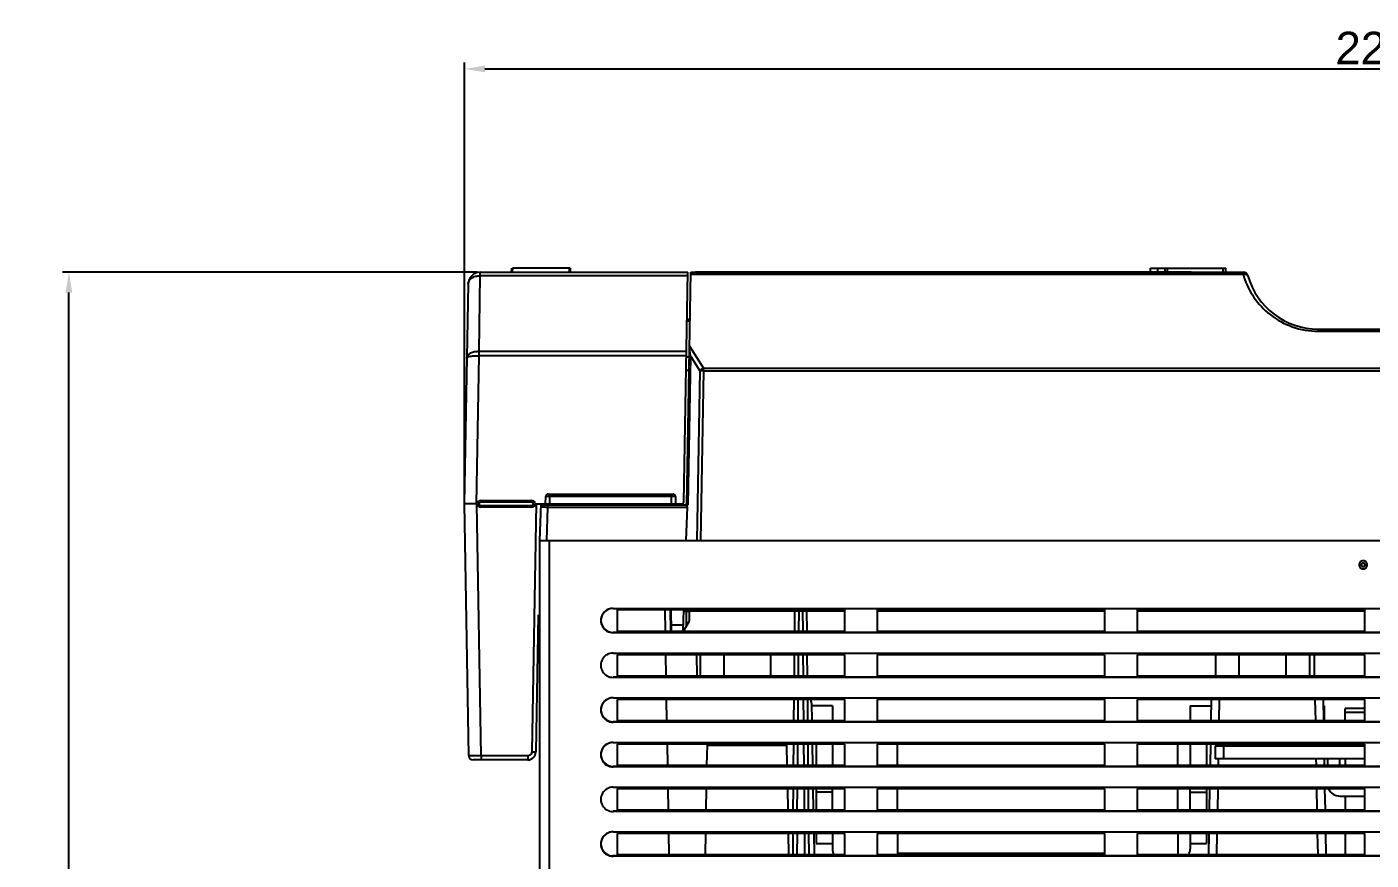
# Model space of a CAD drawing. Header units: millimetres. Extents: x 5329 to 6973, y -914 to -356.
# Drawn here: x 6371.8 to 6537.2, y -670.6 to -568.1 of the extents above; entities that cross this region are included whole.
import ezdxf

# ---------------------------------------------------------------- set-up
doc = ezdxf.new("R2010")
doc.units = ezdxf.units.MM
doc.header["$PDMODE"] = 3
doc.header["$PDSIZE"] = 1
doc.layers.get('0').update_dxf_attribs({"linetype": 'CONTINUOUS'})
doc.layers.get('Defpoints').update_dxf_attribs({"linetype": 'CONTINUOUS'})
doc.layers.add('Dim', color=1, linetype='CONTINUOUS')
doc.styles.add('OMI-1', font='arial.ttf', dxfattribs={"oblique": 1})
doc.dimstyles.new('1', dxfattribs={"dimtxt": 4, "dimasz": 2.5, "dimexe": 0.8, "dimexo": 0.3, "dimgap": 0.5, "dimtad": 1, "dimtoh": 1, "dimdec": 1, "dimzin": 0, "dimdsep": 46, "dimtxsty": 'OMI-1', "dimcen": 0, "dimclrd": 256, "dimclre": 256, "dimclrt": 256, "dimadec": 0, "dimazin": 0, "dimtfac": 0.8, "dimtdec": 1, "dimtix": 1, "dimtmove": 0, "dimatfit": 3, "dimfxl": 1, "dimtolj": 1, "dimtzin": 0, "dimarcsym": 0})

# ---------------------------------------------------------------- blocks, each defined once
blk = doc.blocks.new('*D6100')
at = {"layer": 'Defpoints', "color": 0}
for p in [(6653.9, -573.24), (6425.68, -626.76), (6653.9, -631.52)]:
    blk.add_point(p, dxfattribs=at)
at = {"layer": 'Dim', "lineweight": -2}
for p, q in [((6425.68, -626.46), (6425.68, -572.44)), ((6428.18, -573.24), (6651.4, -573.24)), ((6653.9, -631.22), (6653.9, -572.44))]:
    blk.add_line(p, q, dxfattribs=at)
at = {"layer": 'Dim'}
for points in [[(6428.18, -572.83), (6428.18, -573.66), (6425.68, -573.24)], [(6651.4, -573.66), (6651.4, -572.83), (6653.9, -573.24)]]:
    blk.add_solid(points, dxfattribs=at)
at = {"layer": 'Dim', "insert": (6539.79, -570.7), "char_height": 4, "attachment_point": 5, "style": 'OMI-1'}
blk.add_mtext('\\A1;228.2', dxfattribs=at)
blk = doc.blocks.new('*D6101')
at = {"layer": 'Defpoints', "color": 0}
for p in [(6377, -598.26), (6427.52, -598.26), (6390.95, -770.81)]:
    blk.add_point(p, dxfattribs=at)
at = {"layer": 'Dim', "lineweight": -2}
for p, q in [((6427.22, -598.26), (6376.2, -598.26)), ((6377, -768.31), (6377, -600.76)), ((6390.65, -770.81), (6376.2, -770.81))]:
    blk.add_line(p, q, dxfattribs=at)
at = {"layer": 'Dim'}
for points in [[(6377.41, -600.76), (6376.58, -600.76), (6377, -598.26)], [(6376.58, -768.31), (6377.41, -768.31), (6377, -770.81)]]:
    blk.add_solid(points, dxfattribs=at)
at = {"layer": 'Dim', "insert": (6374.45, -684.53), "char_height": 4, "attachment_point": 5, "rotation": 90, "style": 'OMI-1'}
blk.add_mtext('\\A1;\\A1;172.6', dxfattribs=at)

msp = doc.modelspace()

# ---------------------------------------------------------------- linework, layer by layer
at = {"color": 7, "linetype": 'Continuous'}
for p, q in [((6427.46, -608.02), (6427.62, -598.68)), ((6427.62, -598.26), (6453.15, -598.26)), ((6427.62, -598.68), (6453.14, -598.68)), ((6431.44, -597.76), (6431.43, -598.26)), ((6431.44, -597.76), (6431.44, -597.76)), ((6431.56, -597.76), (6431.55, -598.26)), ((6438.66, -597.76), (6431.56, -597.76)), ((6438.54, -597.76), (6438.55, -598.26)), ((6438.66, -597.76), (6438.67, -598.26)), ((6452.65, -626.56), (6453.15, -598.26)), ((6453.02, -626.86), (6453.52, -598.26)), ((6453.52, -598.26), (6521.48, -598.26)), ((6453.52, -598.51), (6521.48, -598.51)), ((6454.09, -598.26), (6454.09, -598.21)), ((6454.09, -598.21), (6515.09, -598.21)), ((6510.08, -598.21), (6510.08, -597.76)), ((6510.08, -597.76), (6519.34, -597.76)), ((6510.99, -598.21), (6510.99, -597.76)), ((6511.59, -598.26), (6511.59, -598.21)), ((6511.9, -598.21), (6511.9, -597.76)), ((6512.17, -598.21), (6512.17, -597.76)), ((6515.09, -598.26), (6515.09, -598.21)), ((6519.03, -598.26), (6519.03, -597.76)), ((6519.34, -598.26), (6519.34, -597.76)), ((6521.48, -598.26), (6521.48, -598.51)), ((6426.12, -599.73), (6425.65, -626.76)), ((6453.42, -604.06), (6453.04, -604.06)), ((6453.42, -604.27), (6453.04, -604.27)), ((6530.72, -605.26), (6530.72, -605.51)), ((6530.72, -605.26), (6625.7, -605.26)), ((6530.72, -605.51), (6539.98, -605.51)), ((6427.15, -626.76), (6427.47, -608.54)), ((6452.98, -608.02), (6427.46, -608.02)), ((6452.97, -608.54), (6427.47, -608.54)), ((6453.2, -626.86), (6453.52, -608.61)), ((6453.36, -607.37), (6455.06, -610.07)), ((6453.52, -608.61), (6454.63, -610.38)), ((6453.34, -608.72), (6452.97, -608.72)), ((6455.06, -610.38), (6455.06, -610.07)), ((6455.06, -610.07), (6540.42, -610.07)), ((6453.31, -610.34), (6452.94, -610.34)), ((6454.63, -610.38), (6454.27, -631.26)), ((6455.06, -610.38), (6454.69, -631.26)), ((6455.06, -610.38), (6540.42, -610.38)), ((6426.22, -657.77), (6425.68, -626.76)), ((6427.15, -626.76), (6427.25, -626.76)), ((6427.72, -657.77), (6427.18, -626.76)), ((6427.65, -626.36), (6427.65, -626.56)), ((6427.65, -626.36), (6433.95, -626.36)), ((6433.95, -626.56), (6427.65, -626.56)), ((6433.95, -626.56), (6433.95, -626.36)), ((6434.48, -626.76), (6433.95, -657.28)), ((6434.35, -626.76), (6452.45, -626.76)), ((6434.95, -631.26), (6435.1, -626.76)), ((6435.65, -626.76), (6435.66, -625.85)), ((6451.63, -625.85), (6435.66, -625.85)), ((6435.7, -626.76), (6435.7, -626.86)), ((6435.96, -625.56), (6451.33, -625.56)), ((6436.15, -625.56), (6436.15, -626.76)), ((6451.15, -626.76), (6451.15, -625.56)), ((6451.63, -625.85), (6451.65, -626.76)), ((6427.65, -626.96), (6427.65, -627.16)), ((6427.65, -626.96), (6433.95, -626.96)), ((6433.95, -627.16), (6427.65, -627.16)), ((6433.95, -627.16), (6433.95, -626.96)), ((6435.39, -626.86), (6453.11, -626.86)), ((6435.89, -627.15), (6435.75, -631.26)), ((6435.89, -626.86), (6435.89, -627.15)), ((6435.89, -627.15), (6453.09, -627.15)), ((6452.95, -631.26), (6453.09, -627.15)), ((6434.95, -767.11), (6434.95, -631.26)), ((6434.95, -631.26), (6641.95, -631.26)), ((6436.15, -673.61), (6436.15, -631.26)), ((6443.95, -639.61), (6632.95, -639.61)), ((6444.45, -639.81), (6444.45, -642.41)), ((6472.45, -639.81), (6444.45, -639.81)), ((6450.32, -639.81), (6450.36, -642.41)), ((6450.96, -639.81), (6451, -642.41)), ((6451.14, -642.41), (6451.1, -639.81)), ((6452.6, -639.81), (6452.55, -642.41)), ((6452.59, -639.96), (6453.35, -639.96)), ((6452.85, -639.91), (6452.85, -639.81)), ((6452.85, -639.91), (6472.45, -639.91)), ((6453, -641.76), (6453, -639.96)), ((6453.11, -639.96), (6453.11, -639.89)), ((6453.35, -641.16), (6453.35, -639.96)), ((6453.36, -639.9), (6453.36, -639.96)), ((6455.26, -639.81), (6455.26, -639.91)), ((6456.67, -639.81), (6456.67, -639.91)), ((6466.31, -642.41), (6466.33, -639.91)), ((6466.81, -642.41), (6466.83, -639.91)), ((6467.26, -639.91), (6467.28, -642.41)), ((6467.76, -639.91), (6467.78, -642.41)), ((6472.45, -642.41), (6472.45, -639.81)), ((6476.45, -639.81), (6476.45, -642.41)), ((6504.45, -639.81), (6476.45, -639.81)), ((6476.45, -639.91), (6504.45, -639.91)), ((6504.45, -642.41), (6504.45, -639.81)), ((6508.45, -639.81), (6508.45, -642.41)), ((6536.45, -639.81), (6508.45, -639.81)), ((6508.45, -639.91), (6536.45, -639.91)), ((6531.94, -639.91), (6531.94, -639.81)), ((6532.94, -639.91), (6532.94, -639.81)), ((6533.94, -639.91), (6533.94, -639.81)), ((6536.45, -642.41), (6536.45, -639.81)), ((6434.74, -640.39), (6434.45, -657.28)), ((6452.56, -641.68), (6451.13, -641.68)), ((6452.62, -642.41), (6453.35, -641.16)), ((6443.95, -642.61), (6443.95, -642.57)), ((6632.95, -642.57), (6443.95, -642.57)), ((6632.95, -642.61), (6443.95, -642.61)), ((6444.45, -642.41), (6472.45, -642.41)), ((6476.45, -642.41), (6504.45, -642.41)), ((6508.45, -642.41), (6536.45, -642.41)), ((6443.95, -645.11), (6632.95, -645.11)), ((6444.45, -645.31), (6444.45, -647.91)), ((6472.45, -645.31), (6444.45, -645.31)), ((6450.41, -645.31), (6450.45, -647.91)), ((6454.3, -647.91), (6454.26, -645.31)), ((6454.67, -645.31), (6454.67, -647.91)), ((6457.56, -645.31), (6457.56, -647.91)), ((6463.33, -645.31), (6463.33, -647.91)), ((6466.22, -645.31), (6466.22, -647.91)), ((6466.26, -647.91), (6466.28, -645.31)), ((6466.76, -647.91), (6466.78, -645.31)), ((6467.31, -645.31), (6467.33, -647.91)), ((6467.81, -645.31), (6467.83, -647.91)), ((6472.45, -647.91), (6472.45, -645.31)), ((6476.45, -645.31), (6476.45, -647.91)), ((6504.45, -645.31), (6476.45, -645.31)), ((6504.45, -647.91), (6504.45, -645.31)), ((6508.45, -645.31), (6508.45, -647.91)), ((6536.45, -645.31), (6508.45, -645.31)), ((6518.07, -645.31), (6518.07, -647.91)), ((6520.96, -645.31), (6520.96, -647.91)), ((6526.73, -645.31), (6526.73, -647.91)), ((6529.62, -645.31), (6529.62, -647.91)), ((6530.22, -645.31), (6530.22, -647.91)), ((6536.45, -647.91), (6536.45, -645.31)), ((6443.95, -648.11), (6443.95, -648.07)), ((6632.95, -648.07), (6443.95, -648.07)), ((6632.95, -648.11), (6443.95, -648.11)), ((6444.45, -647.91), (6472.45, -647.91)), ((6476.45, -647.91), (6504.45, -647.91)), ((6508.45, -647.91), (6536.45, -647.91)), ((6443.95, -650.61), (6632.95, -650.61)), ((6444.45, -650.81), (6444.45, -653.41)), ((6472.45, -650.81), (6444.45, -650.81)), ((6450.5, -650.81), (6450.54, -653.41)), ((6466.21, -653.41), (6466.24, -650.81)), ((6466.71, -653.41), (6466.74, -650.81)), ((6467.36, -650.81), (6467.38, -653.41)), ((6467.86, -650.81), (6467.88, -653.41)), ((6468.36, -651.28), (6468.4, -653.41)), ((6470.95, -651.61), (6468.37, -651.61)), ((6470.95, -651.61), (6470.95, -653.41)), ((6472.45, -653.41), (6472.45, -650.81)), ((6476.45, -650.81), (6476.45, -653.41)), ((6504.45, -650.81), (6476.45, -650.81)), ((6504.45, -653.41), (6504.45, -650.81)), ((6508.45, -650.81), (6508.45, -653.41)), ((6536.45, -650.81), (6508.45, -650.81)), ((6514.95, -651.61), (6514.95, -653.41)), ((6514.95, -651.61), (6517.53, -651.61)), ((6517.54, -650.81), (6517.49, -653.41)), ((6518.54, -650.81), (6518.49, -653.41)), ((6530.4, -653.41), (6530.35, -650.81)), ((6531.4, -653.41), (6531.35, -650.81)), ((6531.37, -651.61), (6531.45, -651.61)), ((6531.45, -651.61), (6531.45, -653.41)), ((6536.45, -653.41), (6536.45, -650.81)), ((6534.02, -653.41), (6534.02, -651.94)), ((6536.45, -651.94), (6534.02, -651.94)), ((6536.45, -652.44), (6534.02, -652.44)), ((6443.95, -653.61), (6443.95, -653.57)), ((6632.95, -653.57), (6443.95, -653.57)), ((6632.95, -653.61), (6443.95, -653.61)), ((6444.45, -653.41), (6472.45, -653.41)), ((6476.45, -653.41), (6504.45, -653.41)), ((6508.45, -653.41), (6536.45, -653.41)), ((6443.95, -656.11), (6632.95, -656.11)), ((6444.45, -656.31), (6444.45, -658.91)), ((6472.45, -656.31), (6444.45, -656.31)), ((6450.59, -656.31), (6450.63, -658.91)), ((6455.5, -658.91), (6455.55, -656.46)), ((6455.55, -656.46), (6465.35, -656.46)), ((6456.7, -656.31), (6456.7, -656.46)), ((6464.19, -656.31), (6464.2, -656.46)), ((6465.39, -658.91), (6465.35, -656.46)), ((6466.17, -658.91), (6466.19, -656.31)), ((6466.67, -658.91), (6466.69, -656.31)), ((6467.4, -656.31), (6467.43, -658.91)), ((6467.9, -656.31), (6467.93, -658.91)), ((6468.45, -656.31), (6468.49, -658.91)), ((6468.95, -656.31), (6468.95, -658.91)), ((6470.95, -656.31), (6470.95, -658.91)), ((6472.45, -658.91), (6472.45, -656.31)), ((6476.45, -656.31), (6476.45, -658.91)), ((6504.45, -656.31), (6476.45, -656.31)), ((6478.95, -658.91), (6478.95, -656.31)), ((6504.45, -658.91), (6504.45, -656.31)), ((6508.45, -656.31), (6508.45, -658.91)), ((6536.45, -656.31), (6508.45, -656.31)), ((6513.45, -658.91), (6513.45, -656.31)), ((6514.95, -656.31), (6514.95, -658.91)), ((6516.95, -656.31), (6516.95, -658.91)), ((6517.44, -656.31), (6517.4, -658.91)), ((6518.05, -656.51), (6518.05, -658.11)), ((6518.05, -656.51), (6536.45, -656.51)), ((6518.44, -656.31), (6518.44, -656.51)), ((6519.05, -656.51), (6519.05, -658.11)), ((6530.45, -656.51), (6530.45, -656.31)), ((6531.45, -656.51), (6531.45, -656.31)), ((6531.87, -656.31), (6531.87, -656.51)), ((6533.37, -656.51), (6533.37, -656.31)), ((6534.02, -656.31), (6534.02, -656.51)), ((6536.45, -658.91), (6536.45, -656.31)), ((6433.45, -658.26), (6426.72, -658.26)), ((6427.72, -657.77), (6427.72, -658.26)), ((6433.45, -657.77), (6427.72, -657.77)), ((6433.45, -657.77), (6433.45, -658.26)), ((6536.45, -658.11), (6518.05, -658.11)), ((6518.41, -658.11), (6518.4, -658.91)), ((6530.49, -658.91), (6530.48, -658.11)), ((6531.49, -658.91), (6531.48, -658.11)), ((6531.87, -658.11), (6531.87, -658.91)), ((6533.37, -658.91), (6533.37, -658.11)), ((6534.02, -658.11), (6534.02, -658.91)), ((6443.95, -659.11), (6443.95, -659.07)), ((6632.95, -659.07), (6443.95, -659.07)), ((6632.95, -659.11), (6443.95, -659.11)), ((6444.45, -658.91), (6472.45, -658.91)), ((6476.45, -658.91), (6504.45, -658.91)), ((6508.45, -658.91), (6536.45, -658.91)), ((6443.95, -661.61), (6632.95, -661.61)), ((6444.45, -661.81), (6444.45, -664.41)), ((6472.45, -661.81), (6444.45, -661.81)), ((6450.68, -661.81), (6450.72, -664.41)), ((6455.41, -664.41), (6455.45, -661.81)), ((6465.48, -664.41), (6465.44, -661.81)), ((6466.12, -664.41), (6466.14, -661.81)), ((6466.62, -664.41), (6466.64, -661.81)), ((6467.45, -661.81), (6467.47, -664.41)), ((6467.95, -661.81), (6467.97, -664.41)), ((6468.54, -661.81), (6468.59, -664.41)), ((6468.95, -661.81), (6468.95, -664.41)), ((6470.95, -662.21), (6468.95, -662.21)), ((6470.95, -664.41), (6470.95, -661.81)), ((6472.45, -664.41), (6472.45, -661.81)), ((6476.45, -661.81), (6476.45, -664.41)), ((6504.45, -661.81), (6476.45, -661.81)), ((6478.95, -664.41), (6478.95, -661.81)), ((6504.45, -664.41), (6504.45, -661.81)), ((6508.45, -661.81), (6508.45, -664.41)), ((6536.45, -661.81), (6508.45, -661.81)), ((6513.45, -664.41), (6513.45, -661.81)), ((6514.95, -664.41), (6514.95, -661.81)), ((6514.95, -662.21), (6516.95, -662.21)), ((6516.95, -661.81), (6516.95, -664.41)), ((6517.35, -661.81), (6517.3, -664.41)), ((6518.35, -661.81), (6518.3, -664.41)), ((6530.59, -664.41), (6530.54, -661.81)), ((6531.59, -664.41), (6531.54, -661.81)), ((6533.37, -662.71), (6536.45, -662.71)), ((6534.02, -662.71), (6534.02, -664.41)), ((6536.45, -664.41), (6536.45, -661.81)), ((6443.95, -664.61), (6443.95, -664.57)), ((6632.95, -664.57), (6443.95, -664.57)), ((6632.95, -664.61), (6443.95, -664.61)), ((6444.45, -664.41), (6472.45, -664.41)), ((6476.45, -664.41), (6504.45, -664.41)), ((6508.45, -664.41), (6536.45, -664.41)), ((6443.95, -667.11), (6632.95, -667.11)), ((6444.45, -667.31), (6444.45, -669.91)), ((6472.45, -667.31), (6444.45, -667.31)), ((6450.77, -667.31), (6450.81, -669.91)), ((6455.31, -669.91), (6455.36, -667.31)), ((6465.58, -669.91), (6465.54, -667.31)), ((6466.09, -667.31), (6466.07, -669.91)), ((6466.59, -667.31), (6466.57, -669.91)), ((6467.5, -667.31), (6467.52, -669.91)), ((6468, -667.31), (6468.02, -669.91)), ((6468.64, -667.31), (6468.68, -669.91)), ((6468.95, -667.31), (6468.95, -668.56)), ((6470.95, -667.31), (6470.95, -669.21)), ((6472.45, -669.91), (6472.45, -667.31)), ((6476.45, -667.31), (6476.45, -669.91)), ((6504.45, -667.31), (6476.45, -667.31)), ((6478.95, -667.31), (6478.95, -669.91)), ((6504.45, -669.91), (6504.45, -667.31)), ((6508.45, -667.31), (6508.45, -669.91)), ((6536.45, -667.31), (6508.45, -667.31)), ((6513.45, -667.31), (6513.45, -669.91)), ((6514.95, -667.31), (6514.95, -669.21)), ((6516.95, -667.31), (6516.95, -668.56)), ((6517.25, -667.31), (6517.21, -669.91)), ((6518.25, -667.31), (6518.21, -669.91)), ((6530.69, -669.91), (6530.64, -667.31)), ((6531.68, -669.91), (6531.64, -667.31)), ((6534.02, -667.31), (6534.02, -669.91)), ((6536.45, -669.91), (6536.45, -667.31)), ((6468.95, -668.56), (6470.95, -668.56)), ((6478.95, -669.71), (6504.45, -669.71)), ((6514.95, -668.56), (6516.95, -668.56)), ((6443.95, -670.11), (6443.95, -670.07)), ((6632.95, -670.07), (6443.95, -670.07)), ((6632.95, -670.11), (6443.95, -670.11)), ((6444.45, -669.91), (6472.45, -669.91)), ((6476.45, -669.91), (6504.45, -669.91)), ((6508.45, -669.91), (6536.45, -669.91))]:
    msp.add_line(p, q, dxfattribs=at)
for centre, radius, start, end in [((6427.62, -599.76), 1.5, 90, 179), ((6521.48, -598.86), 0.6, 15.7139, 90), ((6521.66, -599.48), 0.989, 92.6795, 100.6565), ((6530.71, -595.92), 9.59, 195.7136, 197.8483), ((6530.72, -596.26), 9, 195.7139, 270), ((6427.65, -626.76), 0.4, 90, 270), ((6427.65, -626.76), 0.2, 90, 270), ((6433.95, -626.76), 0.4, 270, 90), ((6433.95, -626.76), 0.2, 270, 90), ((6435.96, -625.86), 0.3, 90, 179), ((6451.33, -625.86), 0.3, 1, 90), ((6452.45, -626.56), 0.2, 270, 359), ((6435.39, -627.16), 0.3, 90, 178), ((6466.86, -651.31), 1.5, 1, 19.4985), ((6426.72, -657.76), 0.5, 181, 270), ((6433.45, -657.26), 1, 270, 359), ((6533.37, -661.21), 1.5, 203.6222, 270), ((6472.45, -669.21), 1.5, 180, 207.869), ((6513.45, -669.21), 1.5, 332.131, 0)]:
    msp.add_arc(centre, radius, start, end, dxfattribs=at)
for centre, major_axis, ratio, start_param, end_param in [((6452.79, -627.16), (0.221, 0.218), 0.932545, -0.776672, 0.759218), ((6443.95, -641.11), (0, 1.5), 1, 0, 3.141593), ((6443.95, -646.61), (0, 1.5), 1, 0, 3.141593), ((6443.95, -652.11), (0, 1.5), 1, 0, 3.141593), ((6443.95, -657.61), (0, 1.5), 1, 0, 3.141593), ((6443.95, -663.11), (1.5, 0), 1, 1.570796, 4.712389), ((6443.95, -668.61), (0, 1.5), 1, 0, 3.141593)]:
    msp.add_ellipse(centre, major_axis=major_axis, ratio=ratio, start_param=start_param, end_param=end_param, dxfattribs=at)
for points, knots in [([(6426.12, -599.73), (6426.12, -599.59), (6426.22, -599.29), (6426.56, -598.95), (6427.05, -598.73), (6427.43, -598.68), (6427.62, -598.68)], [0, 0, 0, 0, 0.20894, 0.44326, 0.710487, 1, 1, 1, 1]), ([(6427.62, -598.68), (6427.62, -598.62), (6427.62, -598.54), (6427.62, -598.44), (6427.62, -598.37), (6427.62, -598.33), (6427.62, -598.29), (6427.62, -598.28), (6427.62, -598.27), (6427.62, -598.26), (6427.62, -598.26), (6427.62, -598.26)], [0, 0, 0, 0, 0.417766, 0.590462, 0.735023, 0.849647, 0.93267, 0.96197, 0.98301, 0.995707, 1, 1, 1, 1]), ([(6521.62, -598.5), (6521.72, -598.49), (6521.89, -598.5), (6522.04, -598.63), (6522.06, -598.69)], [0, 0, 0, 0, 0.583633, 1, 1, 1, 1]), ([(6521.58, -598.86), (6521.87, -599.74), (6522.72, -601.47), (6524.75, -603.64), (6527.51, -605.15), (6529.64, -605.51), (6530.72, -605.51)], [0, 0, 0, 0, 0.230627, 0.473008, 0.730518, 1, 1, 1, 1]), ([(6427.46, -608.02), (6427.27, -608.02), (6426.91, -608.05), (6426.49, -608.17), (6426.22, -608.32), (6426.08, -608.45), (6425.99, -608.59), (6425.96, -608.69), (6425.96, -608.74)], [0, 0, 0, 0, 0.32033, 0.603812, 0.724068, 0.828261, 0.918154, 1, 1, 1, 1]), ([(6425.96, -608.74), (6425.96, -608.72), (6425.99, -608.7), (6426.03, -608.67), (6426.11, -608.65), (6426.23, -608.62), (6426.5, -608.57), (6426.92, -608.54), (6427.27, -608.54), (6427.47, -608.54)], [0, 0, 0, 0, 0.033617, 0.060402, 0.095049, 0.187934, 0.310479, 0.62724, 1, 1, 1, 1]), ([(6427.47, -608.54), (6427.46, -608.5), (6427.46, -608.32), (6427.46, -608.15), (6427.46, -608.02)], [0, 0, 0, 0, 0.26562, 1, 1, 1, 1]), ([(6453.52, -608.61), (6453.47, -608.42), (6453.39, -608.06), (6453.36, -607.7), (6453.36, -607.52)], [0, 0, 0, 0, 0.512807, 1, 1, 1, 1]), ([(6455.06, -610.07), (6455.02, -610.09), (6454.86, -610.16), (6454.72, -610.28), (6454.63, -610.38)], [0, 0, 0, 0, 0.255448, 1, 1, 1, 1]), ([(6455.06, -610.38), (6455.02, -610.38), (6454.88, -610.38), (6454.74, -610.38), (6454.63, -610.38)], [0, 0, 0, 0, 0.275789, 1, 1, 1, 1]), ([(6427.15, -626.76), (6427.05, -626.76), (6426.86, -626.76), (6426.58, -626.75), (6426.33, -626.76), (6426.13, -626.76), (6425.99, -626.76), (6425.9, -626.76), (6425.83, -626.76), (6425.77, -626.76), (6425.72, -626.76), (6425.68, -626.76), (6425.67, -626.76), (6425.66, -626.76), (6425.65, -626.76), (6425.65, -626.76), (6425.65, -626.76)], [0, 0, 0, 0, 0.195094, 0.382818, 0.555659, 0.707161, 0.773044, 0.831498, 0.881931, 0.92386, 0.9569, 0.980703, 0.98908, 0.99509, 0.998723, 1, 1, 1, 1]), ([(6435.09, -627.15), (6435.09, -627.15), (6435.1, -627.15), (6435.11, -627.14), (6435.13, -627.14), (6435.17, -627.14), (6435.23, -627.14), (6435.33, -627.14), (6435.45, -627.14), (6435.64, -627.14), (6435.79, -627.15), (6435.89, -627.15)], [0, 0, 0, 0, 0.005003, 0.019465, 0.043337, 0.076413, 0.16884, 0.293211, 0.444706, 0.617488, 1, 1, 1, 1]), ([(6536.75, -634.26), (6536.75, -634.13), (6536.64, -633.86), (6536.25, -633.7), (6535.85, -633.86), (6535.75, -634.13), (6535.75, -634.26)], [0, 0, 0, 0, 0.249966, 0.499989, 0.750014, 1, 1, 1, 1]), ([(6535.75, -634.26), (6535.75, -634.39), (6535.85, -634.65), (6536.25, -634.81), (6536.64, -634.65), (6536.75, -634.39), (6536.75, -634.26)], [0, 0, 0, 0, 0.249966, 0.499989, 0.750014, 1, 1, 1, 1]), ([(6536.03, -634.26), (6536, -634.26), (6535.9, -634.26), (6535.81, -634.26), (6535.75, -634.26)], [0, 0, 0, 0, 0.320917, 1, 1, 1, 1]), ([(6536.46, -634.26), (6536.46, -634.21), (6536.42, -634.09), (6536.25, -634.02), (6536.08, -634.09), (6536.03, -634.21), (6536.03, -634.26)], [0, 0, 0, 0, 0.250516, 0.500571, 0.750258, 1, 1, 1, 1]), ([(6536.03, -634.26), (6536.03, -634.32), (6536.08, -634.44), (6536.25, -634.5), (6536.42, -634.44), (6536.46, -634.32), (6536.46, -634.26)], [0, 0, 0, 0, 0.250516, 0.500571, 0.750258, 1, 1, 1, 1]), ([(6536.46, -634.26), (6536.49, -634.26), (6536.59, -634.26), (6536.68, -634.26), (6536.75, -634.26)], [0, 0, 0, 0, 0.320917, 1, 1, 1, 1]), ([(6443.95, -639.61), (6443.57, -639.61), (6442.78, -639.93), (6442.31, -641.09), (6442.78, -642.25), (6443.57, -642.57), (6443.95, -642.57)], [0, 0, 0, 0, 0.250033, 0.5, 0.749967, 1, 1, 1, 1]), ([(6443.95, -650.61), (6443.57, -650.61), (6442.78, -650.93), (6442.31, -652.09), (6442.78, -653.25), (6443.57, -653.57), (6443.95, -653.57)], [0, 0, 0, 0, 0.250033, 0.5, 0.749967, 1, 1, 1, 1]), ([(6443.95, -656.11), (6443.57, -656.11), (6442.78, -656.43), (6442.31, -657.59), (6442.78, -658.75), (6443.57, -659.07), (6443.95, -659.07)], [0, 0, 0, 0, 0.250033, 0.5, 0.749967, 1, 1, 1, 1]), ([(6427.72, -657.77), (6427.62, -657.77), (6427.43, -657.77), (6427.15, -657.77), (6426.9, -657.77), (6426.7, -657.77), (6426.56, -657.77), (6426.48, -657.77), (6426.4, -657.77), (6426.34, -657.77), (6426.29, -657.77), (6426.26, -657.77), (6426.24, -657.77), (6426.23, -657.77), (6426.22, -657.77), (6426.22, -657.77), (6426.22, -657.77)], [0, 0, 0, 0, 0.195106, 0.382784, 0.555654, 0.707192, 0.773074, 0.831502, 0.881915, 0.923843, 0.956881, 0.980721, 0.989112, 0.995127, 0.998755, 1, 1, 1, 1]), ([(6433.95, -657.28), (6433.94, -657.4), (6433.84, -657.66), (6433.57, -657.77), (6433.45, -657.77)], [0, 0, 0, 0, 0.499855, 1, 1, 1, 1]), ([(6433.95, -657.28), (6434.01, -657.28), (6434.1, -657.28), (6434.22, -657.28), (6434.3, -657.28), (6434.36, -657.28), (6434.4, -657.28), (6434.42, -657.28), (6434.44, -657.28), (6434.44, -657.28), (6434.45, -657.28), (6434.45, -657.28)], [0, 0, 0, 0, 0.382483, 0.555344, 0.706734, 0.830964, 0.923443, 0.956491, 0.980351, 0.994864, 1, 1, 1, 1]), ([(6443.95, -667.11), (6443.57, -667.11), (6442.78, -667.43), (6442.31, -668.59), (6442.78, -669.75), (6443.57, -670.07), (6443.95, -670.07)], [0, 0, 0, 0, 0.250033, 0.5, 0.749967, 1, 1, 1, 1])]:
    msp.add_open_spline(points, degree=3, knots=knots, dxfattribs=at)
msp.add_open_spline([(6453.2, -626.86), (6453.17, -626.86), (6453.13, -626.86), (6453.1, -626.86)], degree=3, dxfattribs=at)

# ---------------------------------------------------------------- dimensions: what is measured, and where the dimension line sits
at = {"layer": 'Dim'}
dim = msp.add_linear_dim(base=(6653.9, -573.24), p1=(6425.68, -626.76), p2=(6653.9, -631.52), dimstyle='1', dxfattribs=at)
dim.commit()
dim.dimension.update_dxf_attribs({"geometry": '*D6100', "text_midpoint": (6539.79, -570.7)})
dim = msp.add_linear_dim(base=(6377, -598.26), p1=(6390.95, -770.81), p2=(6427.52, -598.26), angle=90, text='\\A1;172.6', dimstyle='1', override={"dimtxsty": 'OMI-1'}, dxfattribs=at)
dim.commit()
dim.dimension.update_dxf_attribs({"geometry": '*D6101', "text_midpoint": (6377, -684.53), "dimtype": 160})

doc.saveas('drawing.dxf')
